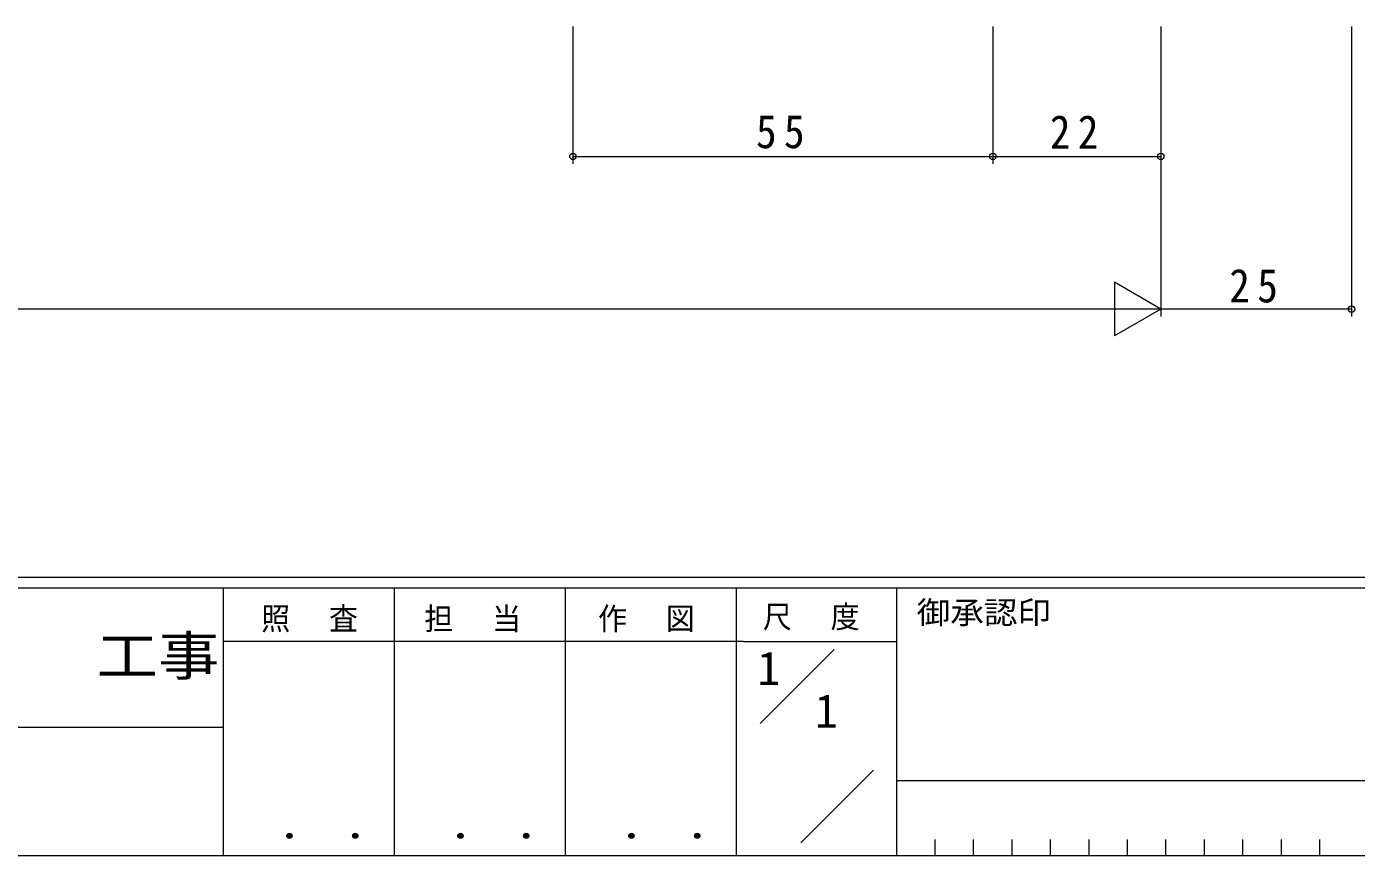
# Model space of a CAD drawing. Units: millimetres on the paper. Extents: x -420 to 373, y -297 to 267.
# Drawn here: x 71.8 to 246, y -297 to -188.4 of the extents above; entities that cross this region are included whole.
import ezdxf
from ezdxf.enums import TextEntityAlignment as Align

# ---------------------------------------------------------------- set-up
doc = ezdxf.new("R2010")
doc.units = ezdxf.units.MM
doc.layers.add('0-1_YKK_ZWAK', color=7, linetype='Continuous', lineweight=9)
doc.layers.add('0-7_YKK_D', color=6, linetype='Continuous', lineweight=9)
doc.layers.add('0-2_USER1', color=3, linetype='Continuous')
doc.styles.add('ＭＳ ゴシック', font='')
doc.styles.get('ＭＳ ゴシック').set_extended_font_data('MS Gothic')

msp = doc.modelspace()

# ---------------------------------------------------------------- linework, layer by layer
at = {"layer": '0-1_YKK_ZWAK'}
for p, q in [((352.3, -260.6), (-417.7, -260.6)), ((314.5, -262), (-417.7, -262)), ((97.5, -262), (97.5, -297)), ((119.9, -262), (119.9, -297)), ((142.3, -262), (142.3, -297)), ((164.7, -262), (164.7, -297)), ((185.7, -262), (185.7, -297)), ((165.684, -268.999), (97.5, -268.999)), ((165.684, -268.999), (185.7, -268.999)), ((167.87, -279.736), (177.564, -270.043)), ((-31.3, -280.199), (97.5, -280.199)), ((173.172, -295.345), (182.696, -285.821)), ((185.7, -287.2), (286.5, -287.2)), ((190.74, -294.9), (190.74, -297)), ((195.78, -294.9), (195.78, -297)), ((200.82, -294.9), (200.82, -297)), ((205.86, -294.9), (205.86, -297)), ((210.9, -294.9), (210.9, -297)), ((215.94, -294.9), (215.94, -297)), ((220.98, -294.9), (220.98, -297)), ((226.02, -294.9), (226.02, -297)), ((231.06, -294.9), (231.06, -297)), ((236.1, -294.9), (236.1, -297)), ((241.14, -294.9), (241.14, -297)), ((-417.7, -297), (314.5, -297))]:
    msp.add_line(p, q, dxfattribs=at)
at = {"layer": '0-7_YKK_D'}
for p, q in [((143.338, -188.421), (143.338, -206.421)), ((198.338, -188.421), (198.338, -206.421)), ((198.338, -188.421), (198.338, -206.421)), ((220.338, -188.421), (220.338, -226.421)), ((220.338, -188.421), (220.338, -206.421)), ((220.338, -188.421), (220.338, -226.421)), ((245.338, -188.421), (245.338, -226.421)), ((143.338, -205.421), (198.338, -205.421)), ((198.338, -205.421), (220.338, -205.421)), ((214.276, -221.921), (214.276, -228.921)), ((220.338, -225.421), (214.276, -221.921)), ((213.338, -225.421), (-72.662, -225.421)), ((220.338, -225.421), (208.214, -225.421)), ((220.338, -225.421), (214.276, -228.921)), ((245.338, -225.421), (220.338, -225.421))]:
    msp.add_line(p, q, dxfattribs=at)
for centre in [(143.338, -205.421), (198.338, -205.421), (198.338, -205.421), (220.338, -205.421), (245.338, -225.421)]:
    msp.add_circle(centre, 0.425, dxfattribs=at)

# ---------------------------------------------------------------- texts
at = {"layer": '0-1_YKK_ZWAK', "style": 'ＭＳ ゴシック', "width": 1.1}
msp.add_text('御承認印', height=2.933, dxfattribs=at).set_placement((188.367, -267.533), align=Align.BOTTOM_LEFT)
at = {"layer": '0-1_YKK_ZWAK', "color": 2, "style": 'ＭＳ ゴシック', "width": 1.15}
msp.add_text('工事', height=5.132, dxfattribs=at).set_placement((80.931, -274.956), align=Align.BOTTOM_LEFT)
at = {"layer": '0-1_YKK_ZWAK', "color": 3, "style": 'ＭＳ ゴシック', "width": 1.15}
for p in [(101.955, -295.946), (124.355, -295.946), (146.755, -295.946)]:
    msp.add_text(' ． ．', height=3.666, dxfattribs=at).set_placement(p, align=Align.BOTTOM_LEFT)
at = {"layer": '0-1_YKK_ZWAK', "char_height": 2.933, "attachment_point": 7, "style": 'ＭＳ ゴシック'}
for s, insert in [('\\T1.17;\\W0.95;照\\~\\~査', (102.489, -267.78)), ('\\T1.17;\\W0.95;担\\~\\~当', (123.855, -267.78)), ('\\T1.17;\\W0.95;作\\~\\~図', (146.62, -267.762)), ('\\T1.17;\\W0.95;尺\\~\\~度', (168.212, -267.537))]:
    msp.add_mtext(s, dxfattribs=dict(at, insert=insert))
at = {"layer": '0-2_USER1', "style": 'ＭＳ ゴシック'}
for p in [(167.5, -275.999), (175.033, -281.599)]:
    msp.add_text('1', height=4.399, dxfattribs=at).set_placement(p, align=Align.BOTTOM_LEFT)
at = {"layer": '0-7_YKK_D', "color": 3, "char_height": 4.399, "attachment_point": 7, "style": 'ＭＳ ゴシック'}
for s, insert in [('\\T1.36;\\W0.9;55', (167.318, -204.421)), ('\\T1.36;\\W0.9;22', (205.818, -204.421)), ('\\T1.36;\\W0.9;25', (229.318, -224.621))]:
    msp.add_mtext(s, dxfattribs=dict(at, insert=insert))

doc.saveas('drawing.dxf')
